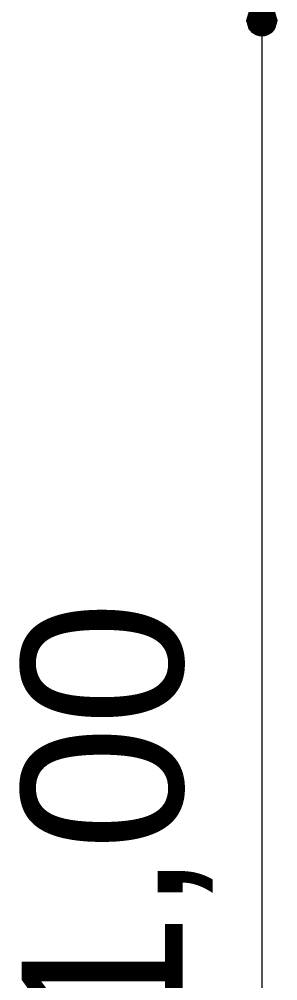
# Model space of a CAD drawing. Header units: metres. Extents: x 1838950 to 1842843, y 5171318 to 5174224.
# Drawn here: x 1841202.891 to 1841203.053, y 5171400.201 to 5171400.803 of the extents above; entities that cross this region are included whole.
import ezdxf

# ---------------------------------------------------------------- set-up
doc = ezdxf.new("R2010")
doc.units = ezdxf.units.M
doc.header["$LTSCALE"] = 0.0254
doc.header["$PDMODE"] = 1
doc.header["$PDSIZE"] = -2
doc.layers.get('0').update_dxf_attribs({"lineweight": 18})
doc.layers.get('DEFPOINTS').update_dxf_attribs({"lineweight": 18})
doc.layers.add('00 CHAZAL Coupe A.5', color=7, linetype='Continuous', lineweight=18)
doc.layers.add('00 CHAZAL INVISIBLE ARCHI', color=7, linetype='Continuous', lineweight=5)
doc.styles.add('Arial', font='arial.ttf')
doc.dimstyles.new('IS', dxfattribs={"dimtxt": 302.065972, "dimasz": 9.92187e-05, "dimexe": 2e-07, "dimexo": 1e-06, "dimgap": 3e-07, "dimtad": 1, "dimzin": 3, "dimtxsty": 'Arial', "dimblk": 'DOT', "dimblk1": 'DOT', "dimblk2": 'DOT', "dimcen": 0, "dimdle": 1e-06, "dimazin": 0, "dimtfac": 1, "dimtix": 1, "dimtmove": 0, "dimatfit": 0, "dimldrblk": 'DOT', "dimfxl": 1e-06, "dimfxlon": 1, "dimfrac": 2, "dimtolj": 1, "dimtzin": 3, "dimarcsym": 0})

# ---------------------------------------------------------------- blocks, each defined once
blk = doc.blocks.new('_DOT')
at = {"color": 0, "linetype": 'ByBlock', "lineweight": -2}
blk.add_line((-0.5, 0), (-1, 0), dxfattribs=at)
at = {"color": 0, "linetype": 'ByBlock', "const_width": 0.5}
blk.add_lwpolyline([(-0.25, 0, 1), (0.25, 0, 1)], format="xyb", close=True, dxfattribs=at)
blk = doc.blocks.new('*D493')
at = {"layer": '00 CHAZAL Coupe A.5', "color": 0, "linetype": 'Continuous', "lineweight": -2, "transparency": 16777216}
for p, q in [((1841203.0427, 5171401.94816), (1841203.04294, 5171401.94816)), ((1841203.0429, 5171401.92832), (1841203.0429, 5171400.82162)), ((1841203.0427, 5171400.80177), (1841203.04294, 5171400.80177))]:
    blk.add_line(p, q, dxfattribs=at)
at = {"layer": 'DEFPOINTS', "color": 0, "transparency": 16777216}
for p in [(1841202.4049, 5171401.94816), (1841202.51573, 5171400.80177), (1841203.0429, 5171400.80177)]:
    blk.add_point(p, dxfattribs=at)
at = {"layer": '00 CHAZAL Coupe A.5', "color": 0, "lineweight": -2, "transparency": 16777216, "xscale": 0.01984375, "yscale": 0.01984375, "zscale": 0.01984375}
for p, rotation in [((1841203.0429, 5171401.94816), 90), ((1841203.0429, 5171400.80177), 270)]:
    blk.add_blockref('_DOT', p, dxfattribs=dict(at, rotation=rotation))
at = {"layer": '00 CHAZAL Coupe A.5', "color": 0, "lineweight": 5, "transparency": 16777216, "insert": (1841202.95254, 5171401.37497), "char_height": 0.100506, "attachment_point": 5, "rotation": 90, "style": 'Arial'}
blk.add_mtext('\\A1;1,15', dxfattribs=at)
blk = doc.blocks.new('*D494')
at = {"layer": '00 CHAZAL Coupe A.5', "color": 0, "linetype": 'Continuous', "lineweight": -2, "transparency": 16777216}
for p, q in [((1841203.0427, 5171400.80177), (1841203.04294, 5171400.80177)), ((1841203.0429, 5171400.78193), (1841203.0429, 5171399.82243)), ((1841203.0427, 5171399.80259), (1841203.04294, 5171399.80259))]:
    blk.add_line(p, q, dxfattribs=at)
at = {"layer": 'DEFPOINTS', "color": 0, "transparency": 16777216}
for p in [(1841202.51573, 5171400.80177), (1841202.9129, 5171399.80259), (1841203.0429, 5171399.80259)]:
    blk.add_point(p, dxfattribs=at)
at = {"layer": '00 CHAZAL Coupe A.5', "color": 0, "lineweight": -2, "transparency": 16777216, "xscale": 0.01984375, "yscale": 0.01984375, "zscale": 0.01984375}
for p, rotation in [((1841203.0429, 5171400.80177), 90), ((1841203.0429, 5171399.80259), 270)]:
    blk.add_blockref('_DOT', p, dxfattribs=dict(at, rotation=rotation))
at = {"layer": '00 CHAZAL Coupe A.5', "color": 0, "lineweight": 5, "transparency": 16777216, "insert": (1841202.95254, 5171400.30218), "char_height": 0.100506, "attachment_point": 5, "rotation": 90, "style": 'Arial'}
blk.add_mtext('\\A1;1,00', dxfattribs=at)
blk = doc.blocks.new('Groupe-2016-1')
at = {"layer": '00 CHAZAL Coupe A.5', "color": 7, "linetype": 'Continuous', "lineweight": 5}
for base, p1, p2, picture, middle in [((1841203.0429, 5171400.80177), (1841202.4049, 5171401.94816), (1841202.51573, 5171400.80177), '*D493', (1841202.95254, 5171401.37497)), ((1841203.0429, 5171399.80259), (1841202.51573, 5171400.80177), (1841202.9129, 5171399.80259), '*D494', (1841202.95254, 5171400.30218))]:
    dim = blk.add_linear_dim(base=base, p1=p1, p2=p2, angle=90, dimstyle='IS', override={"dimtxt": 0.100506, "dimasz": 0.019844, "dimexe": 4e-05, "dimgap": 0.03, "dimpost": '<>', "dimtxsty": 'Arial', "dimdle": 0.0002, "dimtmove": 2, "dimfxl": 0.0002}, dxfattribs=at)
    dim.commit()
    dim.dimension.update_dxf_attribs({"geometry": picture, "text_midpoint": middle})

msp = doc.modelspace()

# ---------------------------------------------------------------- block references
at = {"layer": '00 CHAZAL INVISIBLE ARCHI', "color": 7, "transparency": 33554687}
msp.add_blockref('Groupe-2016-1', (0, 0), dxfattribs=at)

doc.saveas('drawing.dxf')
